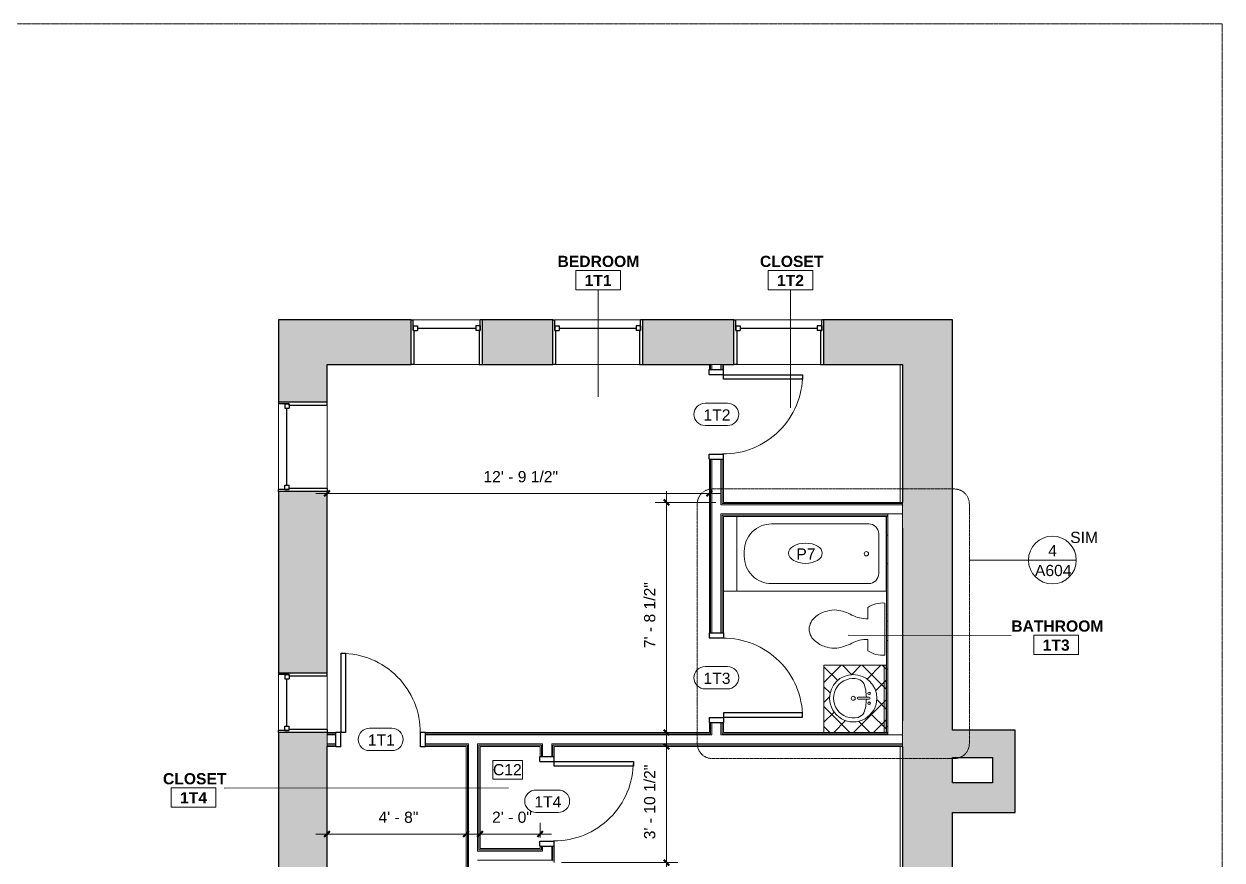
# Model space of a CAD drawing. Header units: inches. Extents: x -1287 to 1590, y -3558 to 989.
# Drawn here: x 1109 to 1590.2, y 652.9 to 988.8 of the extents above; entities that cross this region are included whole.
import ezdxf

# ---------------------------------------------------------------- set-up
doc = ezdxf.new("R2010")
doc.units = ezdxf.units.IN
doc.header["$MEASUREMENT"] = 0
doc.linetypes.add('Dash Dot 3_16_', pattern=[0.3125, 0.1875, -0.0625, 0, -0.0625])
doc.linetypes.add('Dash_2_', pattern=[0.25, 0.125, -0.125])
for name, color, linetype, lineweight in [('A-ANNO-DIMS', 211, 'Continuous', 9), ('A-ANNO-DIMS-48', 211, 'Continuous', 9), ('A-ANNO-KEYN', 231, 'Continuous', 9), ('A-ANNO-SYMB', 150, 'Continuous', 9), ('A-AREA-IDEN', 2, 'Continuous', 9), ('A-DETL', 90, 'Continuous', 9), ('A-DOOR', 31, 'Continuous', 18), ('A-DOOR-FRAM', 31, 'Continuous', 30), ('A-DOOR-IDEN', 31, 'Continuous', 9), ('A-FLOR', 192, 'Continuous', 18), ('A-GLAZ', 151, 'Continuous', 18), ('A-WALL', 113, 'Continuous', 18), ('A-WALL-PATT', 111, 'Continuous', 18), ('G-ANNO-SYMB', 111, 'Continuous', 9), ('I-WALL', 2, 'Continuous', 18), ('P-SANR-FIXT', 6, 'Continuous', 9), ('P-SANR-FIXT-IDEN', 2, 'Continuous', 9), ('Q-CASE', 31, 'Continuous', 9)]:
    doc.layers.add(name, color=color, linetype=linetype, lineweight=lineweight)
doc.styles.add('Arial', font='arial.ttf', dxfattribs={"height": 4.5})
doc.styles.add('Swis721 Lt BT', font='swissl.ttf', dxfattribs={"height": 4.5})
doc.styles.add('Swis721 Lt BT_B', font='', dxfattribs={"height": 4.5})
doc.styles.get('Swis721 Lt BT_B').set_extended_font_data('Swis721 Lt BT', bold=True)
doc.dimstyles.new('OTJ_-_3_32__Linear__1_2__Tolerance', dxfattribs={"dimscale": 12, "dimtxt": 4.748918, "dimasz": 0.1875, "dimexe": 0.375, "dimexo": 0.25, "dimgap": 0.25, "dimtad": 1, "dimdec": 1, "dimrnd": 0.5, "dimzin": 3, "dimdsep": 46, "dimlunit": 4, "dimtxsty": 'Swis721 Lt BT', "dimblk1": 'OBLIQUE', "dimblk2": 'OBLIQUE', "dimsah": 1, "dimcen": 0.09, "dimdle": 0.375, "dimazin": 0, "dimtfac": 1, "dimtdec": 4, "dimtix": 1, "dimtmove": 0, "dimatfit": 3, "dimfxl": 1, "dimtvp": 1, "dimfrac": 2, "dimtolj": 1, "dimtzin": 0, "dimarcsym": 2})

# ---------------------------------------------------------------- blocks, each defined once
blk = doc.blocks.new('Double Hung - 36_ x 48_-4891240-1st Floor Construction')
at = {"layer": 'A-GLAZ', "color": 8, "lineweight": 30}
for p, q in [((-18, 9.75), (-17.25, 9.75)), ((-17.25, 5.5), (-17.25, 9.75)), ((17.25, 5.5), (17.25, 9.75)), ((18, 9.75), (17.25, 9.75)), ((-17.25, 7.25), (-17.25, 5.5)), ((-17.25, 7.25), (-15.5, 7.25)), ((-17.25, 5.5), (-15.5, 5.5)), ((-17.25, 5.5), (-16.75, 5.5)), ((-16.75, -9.75), (-16.75, 5.5)), ((-15.5, 7.25), (-15.5, 5.5)), ((-15.5, 6.375), (15.5, 6.375)), ((15.5, 7.25), (15.5, 5.5)), ((17.25, 7.25), (15.5, 7.25)), ((17.25, 5.5), (15.5, 5.5)), ((16.75, 5.5), (17.25, 5.5)), ((16.75, 5.5), (16.75, -9.75)), ((17.25, 7.25), (17.25, 5.5)), ((-16.75, -9.75), (-18, -9.75)), ((16.75, -9.75), (18, -9.75))]:
    blk.add_line(p, q, dxfattribs=at)
blk = doc.blocks.new('Double Hung - side window 2_ 4 1_2_-5269531-1st Floor Construction')
at = {"layer": 'A-GLAZ', "color": 8, "lineweight": 30}
for p, q in [((-14.25, 9), (-13.5, 9)), ((-13.5, 4.75), (-13.5, 9)), ((-13.5, 6.5), (-13.5, 4.75)), ((-13.5, 6.5), (-11.75, 6.5)), ((-11.75, 6.5), (-11.75, 4.75)), ((-11.75, 5.625), (11.75, 5.625)), ((11.75, 6.5), (11.75, 4.75)), ((13.5, 6.5), (11.75, 6.5)), ((13.5, 4.75), (13.5, 9)), ((14.25, 9), (13.5, 9)), ((13.5, 6.5), (13.5, 4.75)), ((-13.5, 4.75), (-11.75, 4.75)), ((-13.5, 4.75), (-13, 4.75)), ((-13, -9), (-13, 4.75)), ((13.5, 4.75), (11.75, 4.75)), ((13, 4.75), (13.5, 4.75)), ((13, 4.75), (13, -9)), ((-13, -9), (-14.25, -9)), ((13, -9), (14.25, -9))]:
    blk.add_line(p, q, dxfattribs=at)
blk = doc.blocks.new('Double Hung - side window 3_ x 5_ 6_-5269458-1st Floor Construction')
at = {"layer": 'A-GLAZ', "color": 8, "lineweight": 30}
for p, q in [((-18, 9), (-17.25, 9)), ((-17.25, 4.75), (-17.25, 9)), ((-17.25, 6.5), (-17.25, 4.75)), ((-17.25, 6.5), (-15.5, 6.5)), ((-15.5, 6.5), (-15.5, 4.75)), ((-15.5, 5.625), (15.5, 5.625)), ((15.5, 6.5), (15.5, 4.75)), ((17.25, 6.5), (15.5, 6.5)), ((17.25, 4.75), (17.25, 9)), ((18, 9), (17.25, 9)), ((17.25, 6.5), (17.25, 4.75)), ((-17.25, 4.75), (-15.5, 4.75)), ((-17.25, 4.75), (-16.75, 4.75)), ((-16.75, -9), (-16.75, 4.75)), ((17.25, 4.75), (15.5, 4.75)), ((16.75, 4.75), (17.25, 4.75)), ((16.75, 4.75), (16.75, -9)), ((-16.75, -9), (-18, -9)), ((16.75, -9), (18, -9))]:
    blk.add_line(p, q, dxfattribs=at)
blk = doc.blocks.new('Double Hung - 24_ x 48_-5133205-1st Floor Construction')
at = {"layer": 'A-GLAZ', "color": 8, "lineweight": 30}
for p, q in [((-12, 9.75), (-11.25, 9.75)), ((-11.25, 5.5), (-11.25, 9.75)), ((11.25, 5.5), (11.25, 9.75)), ((12, 9.75), (11.25, 9.75)), ((-11.25, 7.25), (-11.25, 5.5)), ((-11.25, 7.25), (-9.5, 7.25)), ((-11.25, 5.5), (-9.5, 5.5)), ((-11.25, 5.5), (-10.75, 5.5)), ((-10.75, -9.75), (-10.75, 5.5)), ((-9.5, 7.25), (-9.5, 5.5)), ((-9.5, 6.375), (9.5, 6.375)), ((9.5, 7.25), (9.5, 5.5)), ((11.25, 7.25), (9.5, 7.25)), ((11.25, 5.5), (9.5, 5.5)), ((10.75, 5.5), (11.25, 5.5)), ((10.75, 5.5), (10.75, -9.75)), ((11.25, 7.25), (11.25, 5.5)), ((-10.75, -9.75), (-12, -9.75)), ((10.75, -9.75), (12, -9.75))]:
    blk.add_line(p, q, dxfattribs=at)
blk = doc.blocks.new('Single Flush - D2 2_8_ X 8_-7767546-1st Floor Construction')
at = {"layer": 'A-DOOR', "lineweight": 30}
for p, q in [((14.15625, -2.8125), (15.90625, -2.8125)), ((14.15625, -34.625), (14.15625, -2.8125)), ((15.90625, -2.8125), (15.90625, -34.625)), ((15.90625, -34.625), (14.15625, -34.625))]:
    blk.add_line(p, q, dxfattribs=at)
at = {"layer": 'A-DOOR', "lineweight": 9}
blk.add_arc((15.90625, -2.8125), 31.8125, 179.5, 270, dxfattribs=at)
at = {"layer": 'A-DOOR-FRAM'}
for p, q in [((-18, 2.9375), (-18, -2.8125)), ((-18, 2.9375), (-16, 2.9375)), ((-16, 2.9375), (-16, -2.8125)), ((16.000004, 2.9375), (16.000004, -2.8125)), ((16.000004, 2.9375), (18.000004, 2.9375)), ((18.000004, 2.9375), (18.000004, -2.8125)), ((-18, -2.8125), (-16, -2.8125)), ((16.000004, -2.8125), (18.000004, -2.8125))]:
    blk.add_line(p, q, dxfattribs=at)
blk = doc.blocks.new('Vanity Counter Top w Round Sink Hole - 24_ Depth-V74-1st Floor Construction')
at = {"layer": 'Q-CASE'}
h = blk.add_hatch(dxfattribs=at)
h.set_pattern_fill('FP_27', color=256, style=0, pattern_type=2)
h.set_pattern_definition([(135, (678.876, -1455.263), (-4.006467, -4.006467), []), (225, (678.876, -1455.263), (4.006467, -4.006467), [])])
h.paths.add_polyline_path([(-25.26, -25), (-25.26, 0), (-52.26, 0), (-52.26, -25), (-30.45, -25)], flags=0)
h.paths.add_polyline_path([(-29.51, -13.23), (-29.75, -15.35), (-30.45, -17.36), (-31.58, -19.16), (-33.09, -20.66), (-34.89, -21.79), (-36.9, -22.5), (-39.01, -22.73), (-41.13, -22.5), (-43.13, -21.79), (-44.94, -20.66), (-46.44, -19.16), (-47.57, -17.36), (-48.27, -15.35), (-48.51, -13.23), (-48.27, -11.12), (-47.57, -9.11), (-46.44, -7.31), (-44.94, -5.81), (-43.13, -4.68), (-41.13, -3.97), (-39.01, -3.73), (-36.9, -3.97), (-34.89, -4.68), (-33.09, -5.81), (-31.58, -7.31), (-30.45, -9.11), (-29.75, -11.12), (-29.59, -12.5)], flags=0)
for p, q in [((-25.26, 0), (-52.26, 0)), ((-52.26, 0), (-52.26, -25)), ((-52.26, -0.75), (-25.26, -0.75)), ((-52.26, -25), (-25.26, -25))]:
    blk.add_line(p, q, dxfattribs=at)
blk = doc.blocks.new('ADA SINK - 19_ x 19_-7618995-1st Floor Construction')
at = {"layer": 'P-SANR-FIXT'}
for p, q in [((3.43, -9.73), (3.43, -5.36)), ((4.18, -9.73), (4.18, -5.36))]:
    blk.add_line(p, q, dxfattribs=at)
for centre, radius, start, end in [((3.81, -3.35), 9.5, 90, 270), ((3.81, -3.35), 9.5, 270, 90), ((3.81, -3.35), 7.93, 345.3071, 194.6929), ((3.81, -3.35), 0.812, 0, 180), ((3.81, -3.35), 0.812, 180, 0), ((0.05, -4.11), 4.12, 197.8096, 239.2073), ((3.81, 9.17), 17.81, 250.7914, 268.7933), ((1.81, -9.73), 0.5, 0, 180), ((3.81, -5.36), 0.375, 0, 180), ((3.81, 9.17), 17.81, 271.2067, 289.2086), ((5.81, -9.73), 0.5, 0, 180), ((7.56, -4.11), 4.12, 300.7927, 342.1904), ((1.81, -9.73), 0.5, 180, 0), ((3.81, -9.73), 0.375, 180, 0), ((5.81, -9.73), 0.5, 180, 0)]:
    blk.add_arc(centre, radius, start, end, dxfattribs=at)
blk = doc.blocks.new('P-Toilet-Floor-3D - Floor Mount-7330913-1st Floor Construction')
at = {"layer": 'P-SANR-FIXT'}
for p, q in [((10.46, -1.47), (-10.46, -1.47)), ((-8.7, -8.31), (-4.13, -8.31)), ((4.13, -8.31), (8.7, -8.31))]:
    blk.add_line(p, q, dxfattribs=at)
for centre, radius, start, end in [((0.69, -2.25), 11.19, 176.0012, 212.8527), ((-0.69, -2.25), 11.19, 327.1473, 3.9988), ((-17.85, -8.46), 13.72, 332.9997, 0.6089), ((17.85, -8.46), 13.72, 179.3911, 207.0003), ((9.41, -22.94), 17.16, 151.2397, 172.7867), ((-9.41, -22.94), 17.16, 7.2133, 28.7603), ((0.88, -21.86), 8.56, 172.7867, 198.8936), ((-0.88, -21.86), 8.56, 341.1064, 7.2133), ((2.68, -22.72), 10.08, 190.9157, 219.9319), ((-2.68, -22.72), 10.08, 320.0681, 349.0843), ((0.18, -25.42), 6.45, 215.8378, 268.4031), ((-0.18, -25.42), 6.45, 271.5969, 324.1622)]:
    blk.add_arc(centre, radius, start, end, dxfattribs=at)
blk = doc.blocks.new('P8 - Tub-Rectangular-3D-V75-1st Floor Construction')
at = {"layer": 'P-SANR-FIXT'}
for p, q in [((16.28, 32.81), (-43.72, 32.81)), ((-43.72, 32.81), (-43.72, 2.81)), ((2.28, 29.81), (-36.72, 29.81)), ((16.28, 2.81), (16.28, 32.81)), ((-40.72, 25.81), (-40.72, 9.81)), ((13.28, 16.81), (13.28, 18.81)), ((-36.72, 5.81), (2.28, 5.81))]:
    blk.add_line(p, q, dxfattribs=at)
for centre, radius, start, end in [((-36.72, 25.81), 4, 90, 180), ((2.28, 18.81), 11, 360, 90), ((-35.77, 17.81), 0.875, 90, 270), ((-35.77, 17.81), 0.875, 270, 90), ((2.28, 16.81), 11, 270, 0), ((-36.72, 9.81), 4, 180, 270)]:
    blk.add_arc(centre, radius, start, end, dxfattribs=at)
blk = doc.blocks.new('Single Flush - D2 2_8_ X 8_-7836343-1st Floor Construction')
at = {"layer": 'A-DOOR', "lineweight": 30}
for p, q in [((14.15625, 34.625), (14.15625, 2.8125)), ((15.90625, 34.625), (14.15625, 34.625)), ((15.90625, 2.8125), (15.90625, 34.625)), ((14.15625, 2.8125), (15.90625, 2.8125))]:
    blk.add_line(p, q, dxfattribs=at)
at = {"layer": 'A-DOOR', "lineweight": 9}
blk.add_arc((15.90625, 2.8125), 31.8125, 90, 180.5, dxfattribs=at)
at = {"layer": 'A-DOOR-FRAM'}
for p, q in [((-18, -2.9375), (-18, 2.8125)), ((-18, 2.8125), (-16, 2.8125)), ((-16, -2.9375), (-16, 2.8125)), ((16.000004, -2.9375), (16.000004, 2.8125)), ((16.000004, 2.8125), (18.000004, 2.8125)), ((18.000004, -2.9375), (18.000004, 2.8125)), ((-18, -2.9375), (-16, -2.9375)), ((16.000004, -2.9375), (18.000004, -2.9375))]:
    blk.add_line(p, q, dxfattribs=at)
blk = doc.blocks.new('Room Tag - Room Name and Number-3379422-1st Floor Construction')
at = {"layer": 'A-AREA-IDEN'}
for p, q in [((-0.188, -0.164), (-0.188, -0.002)), ((-0.188, -0.002), (0.187, -0.002)), ((0.187, -0.002), (-0.188, -0.002)), ((-0.188, -0.002), (-0.188, -0.164)), ((0.187, -0.002), (0.187, -0.164)), ((0.187, -0.164), (0.187, -0.002)), ((0.187, -0.164), (-0.188, -0.164)), ((-0.188, -0.164), (0.187, -0.164))]:
    blk.add_line(p, q, dxfattribs=at)
blk = doc.blocks.new('Door Tag - Door Tag-41184-1st Floor Construction')
at = {"layer": 'A-DOOR-IDEN'}
for p, q in [((-0.09375, 0.09375), (0.09375, 0.09375)), ((-0.09375, -0.09375), (0.09375, -0.09375))]:
    blk.add_line(p, q, dxfattribs=at)
for centre, start, end in [((-0.09375, 0), 90, 270), ((0.09375, 0), 270, 90)]:
    blk.add_arc(centre, 0.09375, start, end, dxfattribs=at)
blk = doc.blocks.new('DIMBLOCK69-1st Floor Construction')
at = {"layer": 'A-ANNO-DIMS-48'}
for p, q in [((1230.74, 798.74), (1230.74, 804.65)), ((1384.25, 798.74), (1384.25, 804.65)), ((1226.24, 800.15), (1388.75, 800.15)), ((1230.74, 800.15), (1230.74, 798.74)), ((1384.25, 800.15), (1384.25, 798.74))]:
    blk.add_line(p, q, dxfattribs=at)
at = {"layer": 'A-ANNO-DIMS-48', "lineweight": 50}
for p, q in [((1230.74, 800.15), (1229.61, 799.03)), ((1230.74, 800.15), (1231.86, 801.28)), ((1384.25, 800.15), (1383.12, 799.03)), ((1384.25, 800.15), (1385.37, 801.28))]:
    blk.add_line(p, q, dxfattribs=at)
at = {"layer": 'A-ANNO-DIMS-48', "color": 0, "insert": (1293.51, 809.16), "char_height": 4.5, "width": 33.559, "attachment_point": 1, "line_spacing_factor": 1.005062, "style": 'Swis721 Lt BT'}
blk.add_mtext('12\' - 9 1/2"', dxfattribs=at)
blk = doc.blocks.new('_Oblique')
at = {"color": 0, "linetype": 'ByBlock', "lineweight": -2}
blk.add_line((-0.5, -0.5), (0.5, 0.5), dxfattribs=at)
blk = doc.blocks.new('DIMBLOCK70-1st Floor Construction')
at = {"layer": 'A-ANNO-DIMS-48'}
for p, q in [((1367.04, 801.06), (1367.04, 699.64)), ((1386.87, 796.56), (1362.54, 796.56)), ((1367.04, 796.56), (1386.87, 796.56)), ((1365.63, 704.14), (1371.54, 704.14)), ((1367.04, 704.14), (1365.63, 704.14))]:
    blk.add_line(p, q, dxfattribs=at)
at = {"layer": 'A-ANNO-DIMS-48', "lineweight": 50}
for p, q in [((1367.04, 796.56), (1365.92, 797.69)), ((1367.04, 796.56), (1368.17, 795.44)), ((1367.04, 704.14), (1365.92, 705.26)), ((1367.04, 704.14), (1368.17, 703.01))]:
    blk.add_line(p, q, dxfattribs=at)
at = {"layer": 'A-ANNO-DIMS-48', "color": 0, "insert": (1358.03, 738.03), "char_height": 4.5, "width": 29.579, "attachment_point": 1, "rotation": 90, "line_spacing_factor": 1.005062, "style": 'Swis721 Lt BT'}
blk.add_mtext('7\' - 8 1/2"', dxfattribs=at)
blk = doc.blocks.new('DIMBLOCK71-1st Floor Construction')
at = {"layer": 'A-ANNO-DIMS-48'}
for p, q in [((1230.74, 661.92), (1230.74, 667.83)), ((1286.56, 661.92), (1286.56, 667.83)), ((1226.24, 663.33), (1291.06, 663.33)), ((1230.74, 663.33), (1230.74, 661.92)), ((1286.56, 663.33), (1286.56, 661.92))]:
    blk.add_line(p, q, dxfattribs=at)
at = {"layer": 'A-ANNO-DIMS-48', "lineweight": 50}
for p, q in [((1230.74, 663.33), (1231.86, 664.45)), ((1286.56, 663.33), (1287.69, 664.45)), ((1230.74, 663.33), (1229.61, 662.2)), ((1286.56, 663.33), (1285.44, 662.2))]:
    blk.add_line(p, q, dxfattribs=at)
at = {"layer": 'A-ANNO-DIMS-48', "color": 0, "insert": (1251.38, 672.34), "char_height": 4.5, "width": 17.4579, "attachment_point": 1, "line_spacing_factor": 1.005062, "style": 'Swis721 Lt BT'}
blk.add_mtext('4\' - 8"', dxfattribs=at)
blk = doc.blocks.new('DIMBLOCK72-1st Floor Construction')
at = {"layer": 'A-ANNO-DIMS-48'}
for p, q in [((1292.19, 661.92), (1292.19, 667.83)), ((1316.31, 661.92), (1316.31, 667.83)), ((1287.69, 663.33), (1320.81, 663.33)), ((1292.19, 663.33), (1292.19, 661.92)), ((1316.31, 663.33), (1316.31, 661.92))]:
    blk.add_line(p, q, dxfattribs=at)
at = {"layer": 'A-ANNO-DIMS-48', "lineweight": 50}
for p, q in [((1292.19, 663.33), (1293.31, 664.45)), ((1316.31, 663.33), (1317.44, 664.45)), ((1292.19, 663.33), (1291.06, 662.2)), ((1316.31, 663.33), (1315.19, 662.2))]:
    blk.add_line(p, q, dxfattribs=at)
at = {"layer": 'A-ANNO-DIMS-48', "color": 0, "insert": (1296.98, 672.34), "char_height": 4.5, "width": 17.4579, "attachment_point": 1, "line_spacing_factor": 1.005062, "style": 'Swis721 Lt BT'}
blk.add_mtext('2\' - 0"', dxfattribs=at)
blk = doc.blocks.new('DIMBLOCK73-1st Floor Construction')
at = {"layer": 'A-ANNO-DIMS-48'}
for p, q in [((1367.04, 647.39), (1367.04, 703.01)), ((1368.45, 698.51), (1362.54, 698.51)), ((1367.04, 698.51), (1368.45, 698.51)), ((1324.94, 651.89), (1371.54, 651.89)), ((1367.04, 651.89), (1324.94, 651.89))]:
    blk.add_line(p, q, dxfattribs=at)
at = {"layer": 'A-ANNO-DIMS-48', "lineweight": 50}
for p, q in [((1367.04, 698.51), (1365.92, 699.64)), ((1367.04, 698.51), (1368.17, 697.39)), ((1367.04, 651.89), (1365.92, 653.01)), ((1367.04, 651.89), (1368.17, 650.76))]:
    blk.add_line(p, q, dxfattribs=at)
at = {"layer": 'A-ANNO-DIMS-48', "color": 0, "insert": (1358.03, 661.22), "char_height": 4.5, "width": 33.559, "attachment_point": 1, "rotation": 90, "line_spacing_factor": 1.005062, "style": 'Swis721 Lt BT'}
blk.add_mtext('3\' - 10 1/2"', dxfattribs=at)
blk = doc.blocks.new('Floor Plan - Callout Head-3511279-1st Floor Construction')
at = {"layer": 'A-ANNO-SYMB'}
blk.add_line((-0.2, 0), (0.2, 0), dxfattribs=at)
for start, end in [(360, 180), (180, 360)]:
    blk.add_arc((0, 0), 0.2, start, end, dxfattribs=at)
blk = doc.blocks.new('Keynote Tag - Keynote Number - Boxed-135510-1st Floor Construction')
at = {"layer": 'A-ANNO-KEYN'}
for p, q in [((-0.125, -0.079), (-0.125, 0.078)), ((-0.125, 0.078), (0.125, 0.078)), ((0.125, 0.078), (0.125, -0.079)), ((-0.125, -0.079), (0.125, -0.079))]:
    blk.add_line(p, q, dxfattribs=at)
blk = doc.blocks.new('Plumbing Equipment Tag - Standard-3394155-1st Floor Construction')
at = {"layer": 'P-SANR-FIXT-IDEN'}
blk.add_ellipse((-0.05, 0.004), major_axis=(-0.141, 0), ratio=0.600473, dxfattribs=at)

msp = doc.modelspace()

# ---------------------------------------------------------------- hatches: boundary and pattern name
at = {"layer": 'A-WALL-PATT', "lineweight": 9}
h = msp.add_hatch(color=7, dxfattribs=at)
h.paths.add_polyline_path([(1321.4, 851.94), (1321.4, 869.94), (1293, 869.94), (1293, 851.94), (1308.88, 851.94)], flags=0)
h.paths.add_polyline_path([(1230.74, 851.94), (1264.5, 851.94), (1264.5, 869.94), (1211.24, 869.94), (1211.24, 851.94)], flags=0)
h = msp.add_hatch(color=7, dxfattribs=at)
h.paths.add_polyline_path([(1384.75, 851.94), (1394.12, 851.94), (1394.12, 869.94), (1357.4, 869.94), (1357.4, 851.94), (1384.25, 851.94)], flags=0)
h.paths.add_polyline_path([(1461.87, 851.94), (1461.87, 869.94), (1430.12, 869.94), (1430.12, 851.94)], flags=0)
for points in [[(1469.54, 737.41), (1481.87, 737.41), (1481.87, 869.94), (1461.87, 869.94), (1461.87, 737.41)], [(1461.87, 602.25), (1481.87, 602.25), (1481.87, 737.41), (1461.87, 737.41), (1461.87, 644.84)], [(1481.87, 694.04), (1498.03, 694.04), (1498.03, 705.04), (1481.87, 705.04)], [(1507.03, 683.97), (1507.03, 705.04), (1498.03, 705.04), (1498.03, 683.97)], [(1507.03, 671.97), (1507.03, 683.97), (1481.87, 683.97), (1481.87, 671.97)]]:
    msp.add_hatch(color=7, dxfattribs=at).paths.add_polyline_path(points, flags=0)
h = msp.add_hatch(color=7, dxfattribs=at)
h.paths.add_polyline_path([(1229.25, 300.1), (1229.25, 325.41), (1230.74, 325.41), (1230.74, 523.73), (1211.24, 523.73), (1211.24, 356.74), (1211.6, 356.91), (1211.6, 347), (1211.24, 347), (1211.24, 300.1), (1228.55, 300.1)], flags=0)
h.paths.add_polyline_path([(1228.55, 563.73), (1230.74, 563.73), (1230.74, 704.14), (1211.24, 704.14), (1211.24, 563.73)], flags=0)
h.paths.add_polyline_path([(1211.24, 728.14), (1230.74, 728.14), (1230.74, 800.94), (1211.24, 800.94)], flags=0)
h.paths.add_polyline_path([(1230.74, 836.94), (1230.74, 851.94), (1211.24, 851.94), (1211.24, 836.94)], flags=0)
h = msp.add_hatch(dxfattribs=at)
h.set_pattern_fill('FP_3', color=256, style=0, pattern_type=2)
h.set_pattern_definition([(0, (0, 0), (15.36, 3.84), [0.634, -10.886, 0.634, -10.886, -61.44]), (0, (0, 0), (15.36, 3.84), [-23.04, 0.634, -22.406, 0.634, -10.886, -26.88]), (0, (0, 0), (15.36, 3.84), [-57.6, 0.634, -7.046, 0.634, -18.566]), (120, (5.76, 1.92), (-11.0055376, 11.38215), [0.634, -10.886, 0.634, -10.886, -61.44]), (120, (5.76, 1.92), (-11.0055376, 11.38215), [-23.04, 0.634, -22.406, 0.634, -10.886, -26.88]), (120, (5.76, 1.92), (-11.0055376, 11.38215), [-57.6, 0.634, -7.046, 0.634, -18.566]), (240, (7.68, 9.6), (-4.3544624, -15.22215), [0.634, -10.886, 0.634, -10.886, -61.44]), (240, (7.68, 9.6), (-4.3544624, -15.22215), [-23.04, 0.634, -22.406, 0.634, -10.886, -26.88]), (240, (7.68, 9.6), (-4.3544624, -15.22215), [-57.6, 0.634, -7.046, 0.634, -18.566])])
h.paths.add_polyline_path([(1455.87, 704.14), (1455.87, 790.94), (1455.37, 790.94), (1455.37, 704.14)], flags=0)

# ---------------------------------------------------------------- linework, layer by layer
at = {"layer": 'A-ANNO-SYMB', "linetype": 'Dash Dot 3_16_'}
for p, q in [((1482.67, 801.96), (1385.41, 801.96)), ((1379.41, 795.96), (1379.41, 699.66)), ((1488.67, 699.66), (1488.67, 795.96)), ((1385.41, 693.66), (1482.67, 693.66))]:
    msp.add_line(p, q, dxfattribs=at)
at = {"layer": 'A-ANNO-SYMB'}
msp.add_line((1488.67, 773.4), (1512.42, 773.4), dxfattribs=at)
at = {"layer": 'A-ANNO-SYMB', "linetype": 'Dash Dot 3_16_'}
for centre, start, end in [((1385.41, 795.96), 90, 180), ((1482.67, 795.96), 0, 90), ((1385.41, 699.66), 180, 270), ((1482.67, 699.66), 270, 0)]:
    msp.add_arc(centre, 6, start, end, dxfattribs=at)
at = {"layer": 'A-AREA-IDEN'}
for p, q in [((1339.54, 838.92), (1339.6, 881.93)), ((1416.82, 834.52), (1416.88, 881.93)), ((1440.07, 743.28), (1505.51, 743.1)), ((1303.59, 681.95), (1189.45, 681.76))]:
    msp.add_line(p, q, dxfattribs=at)
at = {"layer": 'A-DETL'}
msp.add_line((1395.26, 760.94), (1389.87, 760.94), dxfattribs=at)
at = {"layer": 'A-FLOR'}
for p, q in [((1460.83, 796.56), (1460.83, 851.94)), ((1460.83, 602.25), (1460.83, 698.51))]:
    msp.add_line(p, q, dxfattribs=at)
at = {"layer": 'A-WALL', "color": 8, "lineweight": 30}
for p, q in [((1264.5, 869.94), (1211.24, 869.94)), ((1211.24, 869.94), (1211.24, 836.94)), ((1264.5, 851.94), (1264.5, 869.94)), ((1321.4, 869.94), (1293, 869.94)), ((1293, 869.94), (1293, 851.94)), ((1321.4, 851.94), (1321.4, 869.94)), ((1394.12, 869.94), (1357.4, 869.94)), ((1357.4, 869.94), (1357.4, 851.94)), ((1394.12, 851.94), (1394.12, 869.94)), ((1481.87, 869.94), (1430.12, 869.94)), ((1430.12, 869.94), (1430.12, 851.94)), ((1481.87, 705.04), (1481.87, 869.94)), ((1230.74, 836.94), (1230.74, 851.94)), ((1230.74, 851.94), (1264.5, 851.94)), ((1293, 851.94), (1321.4, 851.94)), ((1357.4, 851.94), (1384.25, 851.94)), ((1389.87, 851.94), (1394.12, 851.94)), ((1430.12, 851.94), (1461.87, 851.94)), ((1461.87, 851.94), (1461.87, 796.56)), ((1211.24, 836.94), (1230.74, 836.94)), ((1211.24, 800.94), (1211.24, 728.14)), ((1230.74, 800.94), (1211.24, 800.94)), ((1230.74, 728.14), (1230.74, 800.94)), ((1461.87, 786.28), (1461.87, 708.8)), ((1211.24, 728.14), (1230.74, 728.14)), ((1211.24, 704.14), (1211.24, 589.01)), ((1230.74, 704.14), (1211.24, 704.14)), ((1507.03, 705.04), (1481.87, 705.04)), ((1507.03, 671.97), (1507.03, 705.04)), ((1230.74, 644.04), (1230.74, 698.51)), ((1461.87, 698.51), (1461.87, 602.25)), ((1481.87, 683.97), (1481.87, 694.04)), ((1481.87, 694.04), (1498.03, 694.04)), ((1498.03, 694.04), (1498.03, 683.97)), ((1498.03, 683.97), (1481.87, 683.97)), ((1481.87, 588.25), (1481.87, 671.97)), ((1481.87, 671.97), (1507.03, 671.97))]:
    msp.add_line(p, q, dxfattribs=at)
at = {"layer": 'A-WALL', "lineweight": 9}
for p, q in [((1264.5, 869.94), (1293, 869.94)), ((1321.4, 869.94), (1357.4, 869.94)), ((1394.12, 869.94), (1430.12, 869.94)), ((1293, 851.94), (1264.5, 851.94)), ((1357.4, 851.94), (1321.4, 851.94)), ((1430.12, 851.94), (1394.12, 851.94)), ((1211.24, 800.94), (1211.24, 836.94)), ((1230.74, 836.94), (1230.74, 800.94)), ((1211.24, 704.14), (1211.24, 728.14)), ((1230.74, 728.14), (1230.74, 704.14))]:
    msp.add_line(p, q, dxfattribs=at)
at = {"layer": 'A-WALL'}
for p, q in [((1389.87, 851.94), (1384.25, 851.94)), ((1384.75, 851.94), (1384.75, 849.94)), ((1385.25, 851.94), (1385.25, 849.94)), ((1388.87, 851.94), (1388.87, 849.94)), ((1389.37, 851.94), (1389.37, 849.94)), ((1384.75, 813.94), (1384.75, 744.14)), ((1385.25, 813.94), (1385.25, 744.14)), ((1388.87, 813.94), (1388.87, 795.56)), ((1389.37, 813.94), (1389.37, 796.06)), ((1461.87, 795.56), (1388.87, 795.56)), ((1461.87, 796.06), (1389.37, 796.06)), ((1461.87, 790.94), (1461.87, 796.56)), ((1388.87, 791.94), (1388.87, 744.14)), ((1388.87, 791.94), (1461.87, 791.94)), ((1389.37, 791.44), (1389.37, 744.14)), ((1455.87, 791.44), (1389.37, 791.44)), ((1455.87, 790.94), (1455.37, 790.94)), ((1455.87, 703.14), (1455.87, 791.94)), ((1384.75, 708.14), (1384.75, 703.64)), ((1385.25, 708.14), (1385.25, 703.14)), ((1388.87, 708.14), (1388.87, 703.14)), ((1389.37, 708.14), (1389.37, 703.64)), ((1461.87, 704.14), (1461.87, 708.8)), ((1230.74, 704.14), (1230.74, 698.51)), ((1234.25, 703.64), (1230.74, 703.64)), ((1234.25, 703.14), (1230.74, 703.14)), ((1384.75, 703.64), (1270.25, 703.64)), ((1385.25, 703.14), (1270.25, 703.14)), ((1461.87, 703.14), (1388.87, 703.14)), ((1455.87, 703.64), (1389.37, 703.64)), ((1455.37, 704.14), (1455.87, 704.14)), ((1234.25, 699.51), (1230.74, 699.51)), ((1234.25, 699.01), (1230.74, 699.01)), ((1287.56, 699.51), (1270.25, 699.51)), ((1287.06, 699.01), (1270.25, 699.01)), ((1287.06, 619.35), (1287.06, 699.01)), ((1287.56, 619.66), (1287.56, 699.51)), ((1317.31, 699.51), (1291.19, 699.51)), ((1291.19, 656.51), (1291.19, 699.51)), ((1316.81, 699.01), (1291.69, 699.01)), ((1291.69, 657.01), (1291.69, 699.01)), ((1316.81, 694.51), (1316.81, 699.01)), ((1317.31, 694.51), (1317.31, 699.51)), ((1461.87, 699.51), (1320.94, 699.51)), ((1320.94, 694.51), (1320.94, 699.51)), ((1461.87, 699.01), (1321.44, 699.01)), ((1321.44, 694.51), (1321.44, 699.01)), ((1291.19, 656.51), (1317.31, 656.51)), ((1291.69, 657.01), (1316.81, 657.01)), ((1316.81, 657.01), (1316.81, 658.51)), ((1317.31, 656.51), (1317.31, 658.51)), ((1320.94, 652.89), (1320.94, 658.51)), ((1321.44, 652.39), (1321.44, 658.51)), ((1291.19, 652.89), (1320.94, 652.89))]:
    msp.add_line(p, q, dxfattribs=at)
at = {"layer": 'A-WALL', "color": 55}
for p, q in [((1461.87, 790.94), (1461.87, 786.28)), ((1461.87, 704.14), (1461.87, 698.51))]:
    msp.add_line(p, q, dxfattribs=at)
at = {"layer": 'G-ANNO-SYMB', "linetype": 'Dash_2_'}
for p, q in [((-64.8, 988.77), (1590.16, 988.77)), ((1590.16, 988.77), (1590.16, -205.54))]:
    msp.add_line(p, q, dxfattribs=at)
at = {"layer": 'I-WALL'}
for p, q in [((1384.25, 851.94), (1384.25, 849.94)), ((1389.87, 849.94), (1389.87, 851.94)), ((1384.25, 849.94), (1389.87, 849.94)), ((1389.87, 813.94), (1384.25, 813.94)), ((1384.25, 813.94), (1384.25, 744.14)), ((1389.87, 796.56), (1389.87, 813.94)), ((1461.87, 796.56), (1389.87, 796.56)), ((1389.87, 744.14), (1389.87, 790.94)), ((1389.87, 790.94), (1455.37, 790.94)), ((1455.37, 790.94), (1455.37, 704.14)), ((1384.25, 744.14), (1389.87, 744.14)), ((1389.87, 708.14), (1384.25, 708.14)), ((1384.25, 708.14), (1384.25, 704.14)), ((1389.87, 704.14), (1389.87, 708.14)), ((1234.25, 704.14), (1230.74, 704.14)), ((1234.25, 698.51), (1234.25, 704.14)), ((1384.25, 704.14), (1270.25, 704.14)), ((1270.25, 704.14), (1270.25, 698.51)), ((1455.37, 704.14), (1389.87, 704.14)), ((1230.74, 698.51), (1234.25, 698.51)), ((1270.25, 698.51), (1286.56, 698.51)), ((1286.56, 698.51), (1286.56, 619.04)), ((1292.19, 698.51), (1316.31, 698.51)), ((1292.19, 657.51), (1292.19, 698.51)), ((1316.31, 698.51), (1316.31, 694.51)), ((1321.94, 698.51), (1461.87, 698.51)), ((1321.94, 694.51), (1321.94, 698.51)), ((1316.31, 694.51), (1321.94, 694.51)), ((1316.31, 657.51), (1292.19, 657.51)), ((1316.31, 658.51), (1316.31, 657.51)), ((1321.94, 658.51), (1316.31, 658.51)), ((1321.94, 651.89), (1321.94, 658.51))]:
    msp.add_line(p, q, dxfattribs=at)

# ---------------------------------------------------------------- block references
at = {"layer": 'A-ANNO-KEYN', "xscale": 47.99999999999997, "yscale": 47.99999999999997, "zscale": 47.99999999999997}
msp.add_blockref('Keynote Tag - Keynote Number - Boxed-135510-1st Floor Construction', (1303.25, 689.2), dxfattribs=at)
at = {"layer": 'A-ANNO-SYMB', "xscale": 47.99999999999997, "yscale": 47.99999999999997, "zscale": 47.99999999999997}
msp.add_blockref('Floor Plan - Callout Head-3511279-1st Floor Construction', (1522.02, 773.4), dxfattribs=at)
at = {"layer": 'A-AREA-IDEN', "xscale": 47.99999999999997, "yscale": 47.99999999999997, "zscale": 47.99999999999997}
for p in [(1339.59, 889.79), (1416.87, 889.79), (1523.57, 743.28), (1177.13, 681.95)]:
    msp.add_blockref('Room Tag - Room Name and Number-3379422-1st Floor Construction', p, dxfattribs=at)
at = {"layer": 'A-DOOR'}
for name, p, rotation in [('Single Flush - D2 2_8_ X 8_-7767546-1st Floor Construction', (1387.06, 831.94), 89.99999999999993), ('Single Flush - D2 2_8_ X 8_-7836343-1st Floor Construction', (1387.06, 726.14), 269.9999999999999), ('Single Flush - D2 2_8_ X 8_-7767546-1st Floor Construction', (1252.25, 701.33), 180), ('Single Flush - D2 2_8_ X 8_-7767546-1st Floor Construction', (1319.12, 676.51), 90)]:
    msp.add_blockref(name, p, dxfattribs=dict(at, rotation=rotation))
at = {"layer": 'A-DOOR-IDEN', "xscale": 47.99999999999997, "yscale": 47.99999999999997, "zscale": 47.99999999999997}
for p in [(1387.06, 831.94), (1387.06, 726.14), (1252.25, 701.33), (1319.12, 676.51)]:
    msp.add_blockref('Door Tag - Door Tag-41184-1st Floor Construction', p, dxfattribs=at)
at = {"layer": 'A-GLAZ'}
for name, p in [('Double Hung - side window 2_ 4 1_2_-5269531-1st Floor Construction', (1278.75, 860.94)), ('Double Hung - side window 3_ x 5_ 6_-5269458-1st Floor Construction', (1339.4, 860.94)), ('Double Hung - side window 3_ x 5_ 6_-5269458-1st Floor Construction', (1412.12, 860.94))]:
    msp.add_blockref(name, p, dxfattribs=at)
at = {"layer": 'A-GLAZ', "rotation": 89.99999999999991}
for name, p in [('Double Hung - 36_ x 48_-4891240-1st Floor Construction', (1220.99, 818.94)), ('Double Hung - 24_ x 48_-5133205-1st Floor Construction', (1220.99, 716.14))]:
    msp.add_blockref(name, p, dxfattribs=at)
at = {"layer": 'P-SANR-FIXT'}
for name, p, rotation in [('P8 - Tub-Rectangular-3D-V75-1st Floor Construction', (1411.54, 793.75), 180), ('P-Toilet-Floor-3D - Floor Mount-7330913-1st Floor Construction', (1456.2, 745.67), 270.0000000000003), ('ADA SINK - 19_ x 19_-7618995-1st Floor Construction', (1438.68, 714.08), 90.00000000000061)]:
    msp.add_blockref(name, p, dxfattribs=dict(at, rotation=rotation))
at = {"layer": 'P-SANR-FIXT-IDEN', "xscale": 47.99999999999997, "yscale": 47.99999999999997, "zscale": 47.99999999999997}
msp.add_blockref('Plumbing Equipment Tag - Standard-3394155-1st Floor Construction', (1425.26, 775.94), dxfattribs=at)
at = {"layer": 'Q-CASE', "rotation": 270.0000000000002}
msp.add_blockref('Vanity Counter Top w Round Sink Hole - 24_ Depth-V74-1st Floor Construction', (1455.26, 678.88), dxfattribs=at)

# ---------------------------------------------------------------- texts
at = {"layer": 'A-ANNO-KEYN', "insert": (1297.36, 691.43), "char_height": 4.5, "width": 14.0895, "attachment_point": 1, "style": 'Arial'}
msp.add_mtext('C12', dxfattribs=at)
at = {"layer": 'A-ANNO-SYMB', "char_height": 4.5, "attachment_point": 1, "style": 'Swis721 Lt BT'}
for s, insert, width in [('SIM', (1529.17, 784.76), 12.8775), ('4', (1520.34, 779.41), 4.0905), ('A604', (1515.02, 771.47), 16.968)]:
    msp.add_mtext(s, dxfattribs=dict(at, insert=insert, width=width))
at = {"layer": 'A-AREA-IDEN', "char_height": 4.5, "attachment_point": 1, "style": 'Swis721 Lt BT_B'}
for s, insert, width in [('BEDROOM', (1323.28, 895.64), 39.39), ('CLOSET', (1404.57, 895.64), 29.694), ('1T1', (1334.15, 887.98), 12.726), ('1T2', (1411.43, 887.98), 12.726), ('BATHROOM', (1505.51, 749.14), 43.632), ('1T3', (1518.12, 741.48), 12.726), ('CLOSET', (1164.82, 687.8), 29.694), ('1T4', (1171.68, 680.14), 12.726)]:
    msp.add_mtext(s, dxfattribs=dict(at, insert=insert, width=width))
at = {"layer": 'A-DOOR-IDEN', "char_height": 4.5, "width": 12.2715, "attachment_point": 1, "style": 'Swis721 Lt BT'}
for s, insert in [('1T2', (1381.91, 833.95)), ('1T3', (1381.91, 728.15)), ('1T1', (1247.1, 703.34)), ('1T4', (1313.97, 678.52))]:
    msp.add_mtext(s, dxfattribs=dict(at, insert=insert))
at = {"layer": 'P-SANR-FIXT-IDEN', "insert": (1419.2, 778.1), "char_height": 4.5, "width": 8.787, "attachment_point": 1, "style": 'Swis721 Lt BT'}
msp.add_mtext('P7', dxfattribs=at)

# ---------------------------------------------------------------- dimensions: what is measured, and where the dimension line sits
at = {"layer": 'A-ANNO-DIMS'}
for base, p1, p2, override, picture, middle in [((1384.25, 800.15), (1230.74, 801.74), (1384.25, 801.74), {"dimpost": '<>', "dimfxl": 153.510764}, 'DIMBLOCK69-1st Floor Construction', (1307.49, 805.72)), ((1286.56, 663.33), (1230.74, 664.92), (1286.56, 664.92), {"dimpost": '<>', "dimfxl": 55.825057}, 'DIMBLOCK71-1st Floor Construction', (1258.65, 668.64)), ((1316.31, 663.33), (1292.19, 664.92), (1316.31, 664.92), {"dimpost": '<>', "dimfxl": 24.125}, 'DIMBLOCK72-1st Floor Construction', (1304.25, 668.64))]:
    dim = msp.add_linear_dim(base=base, p1=p1, p2=p2, dimstyle='OTJ_-_3_32__Linear__1_2__Tolerance', override=override, dxfattribs=at)
    dim.commit()
    dim.dimension.update_dxf_attribs({"geometry": picture, "text_midpoint": middle})
for base, p1, p2, override, picture, middle in [((1367.04, 704.14), (1389.87, 796.56), (1368.63, 704.14), {"dimpost": '<>', "dimfxl": 94.832615}, 'DIMBLOCK70-1st Floor Construction', (1361.47, 750.35)), ((1367.04, 698.51), (1321.94, 651.89), (1365.45, 698.51), {"dimpost": '<>', "dimfxl": 63.775516}, 'DIMBLOCK73-1st Floor Construction', (1361.47, 675.2))]:
    dim = msp.add_linear_dim(base=base, p1=p1, p2=p2, angle=90, dimstyle='OTJ_-_3_32__Linear__1_2__Tolerance', override=override, dxfattribs=at)
    dim.commit()
    dim.dimension.update_dxf_attribs({"geometry": picture, "text_midpoint": middle})

doc.saveas('drawing.dxf')
